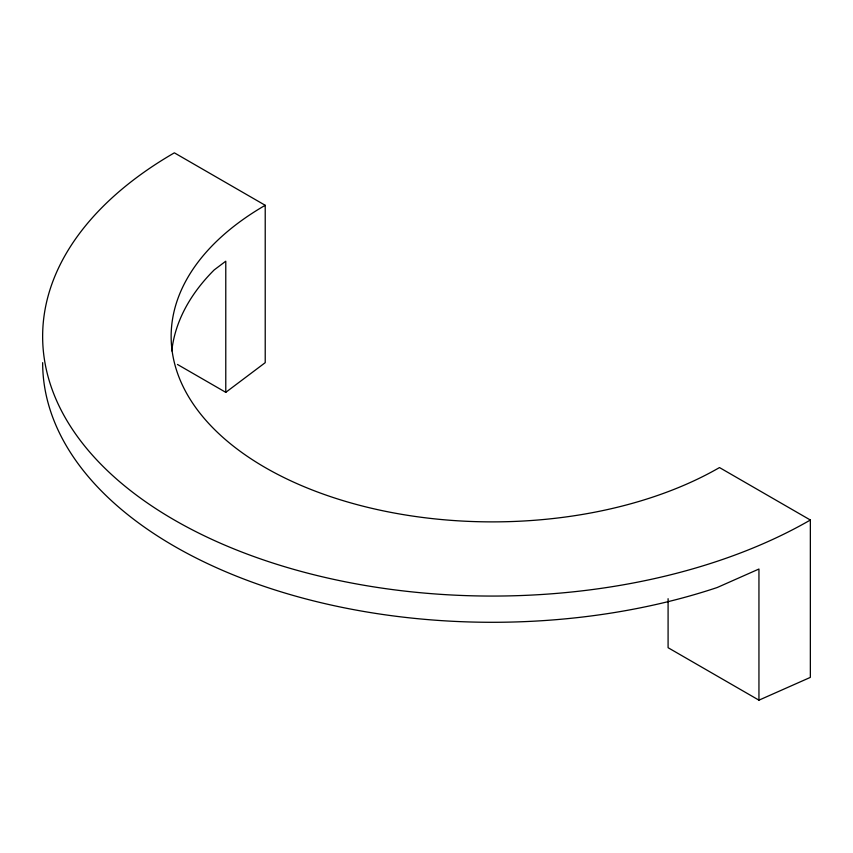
<?xml version="1.0" encoding="UTF-8"?>
<svg xmlns="http://www.w3.org/2000/svg" width="853" height="853" viewBox="0 0 853 853"><rect width="100%" height="100%" fill="white"/><g stroke="black" fill="none" stroke-linecap="round" stroke-linejoin="round"><path stroke-width="1.28" d="M177.467 364.455L225.778 392.337L265.219 362.664L265.219 205.296L174.364 152.836A449.712 259.632 0 0 0 174.364 520.021A449.712 259.632 0 0 0 810.35 520.021L810.35 677.389L758.946 700.164L668.091 647.704L668.091 598.699M810.35 520.021L719.495 467.561A321.218 185.453 0 0 1 265.219 467.561A321.218 185.453 0 0 1 265.219 205.296M758.946 700.164L758.946 569.026L717.213 587.514A449.712 259.632 0 0 1 42.65 362.653M225.778 392.337L225.778 261.199L214.178 269.932A321.218 185.453 0 0 0 171.784 350.903"/></g></svg>
